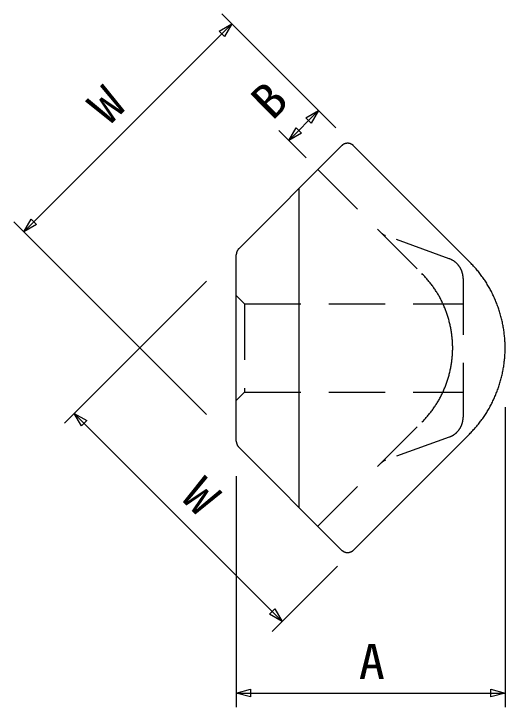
# Model space of a CAD drawing. Units: millimetres on the paper. Extents: x -200 to 200, y -121 to 121.
# Drawn here: x -21.99 to -4.49, y 20.58 to 45.25 of the extents above; entities that cross this region are included whole.
import ezdxf
from ezdxf.enums import TextEntityAlignment as Align

# ---------------------------------------------------------------- set-up
doc = ezdxf.new("R2010")
doc.units = ezdxf.units.MM
doc.linetypes.add('DASHED2', pattern=[3, 2, -1])
doc.layers.add('0-1__0-1_一般', color=7, linetype='Continuous')
doc.styles.add('ＭＳ 明朝', font='')
doc.styles.get('ＭＳ 明朝').set_extended_font_data('MS Mincho')

msp = doc.modelspace()

# ---------------------------------------------------------------- linework, layer by layer
at = {"layer": '0-1__0-1_一般'}
for p, q in [((-10.522, 41.192), (-14.582, 45.252)), ((-14.229, 44.898), (-21.635, 37.492)), ((-12.196, 40.75), (-11.138, 41.808)), ((-11.58, 40.134), (-12.55, 41.103)), ((-13.977, 36.893), (-10.312, 40.558)), ((-9.889, 40.558), (-5.763, 36.432)), ((-11.821, 27.678), (-11.821, 39.05)), ((-15.13, 30.988), (-21.988, 37.846)), ((-14.065, 30.047), (-14.065, 36.681)), ((-17.868, 33.003), (-15.13, 35.741)), ((-17.868, 33.003), (-20.19, 30.681)), ((-4.492, 31.252), (-4.492, 20.579)), ((-19.836, 31.034), (-12.43, 23.628)), ((-9.889, 26.17), (-5.763, 30.296)), ((-13.981, 29.839), (-10.312, 26.17)), ((-14.065, 28.796), (-14.065, 20.579)), ((-10.462, 25.597), (-12.784, 23.275)), ((-14.065, 21.079), (-4.492, 21.079))]:
    msp.add_line(p, q, dxfattribs=at)
at = {"layer": '0-1__0-1_一般', "linetype": 'DASHED2'}
for p, q in [((-11.158, 39.712), (-7.455, 36.009)), ((-6.478, 36.536), (-8.843, 37.397)), ((-5.985, 35.833), (-5.985, 30.895)), ((-14.065, 35.232), (-13.768, 34.935)), ((-13.768, 34.935), (-5.985, 34.935)), ((-13.768, 34.935), (-13.768, 31.793)), ((-14.065, 31.496), (-13.768, 31.793)), ((-13.768, 31.793), (-5.985, 31.793)), ((-11.158, 27.016), (-7.455, 30.719)), ((-6.478, 30.192), (-8.843, 29.332))]:
    msp.add_line(p, q, dxfattribs=at)
at = {"layer": '0-1__0-1_一般'}
for points in [[(-14.229, 44.898), (-14.488, 44.45), (-14.678, 44.639)], [(-11.138, 41.808), (-11.397, 41.359), (-11.587, 41.548)], [(-12.196, 40.75), (-11.937, 41.199), (-11.747, 41.009)], [(-21.635, 37.492), (-21.376, 37.941), (-21.186, 37.752)], [(-19.836, 31.034), (-19.387, 30.775), (-19.577, 30.585)], [(-12.43, 23.628), (-12.879, 23.887), (-12.69, 24.077)], [(-14.065, 21.079), (-13.564, 21.213), (-13.564, 20.945)], [(-4.492, 21.079), (-4.993, 20.945), (-4.993, 21.213)]]:
    msp.add_lwpolyline(points, close=True, dxfattribs=at)
for points in [[(-10.283, 40.584), (-10.285, 40.582), (-10.288, 40.58), (-10.292, 40.577), (-10.294, 40.575), (-10.297, 40.573), (-10.301, 40.569), (-10.303, 40.567), (-10.306, 40.565), (-10.31, 40.561), (-10.312, 40.558)], [(-10.16, 40.64), (-10.163, 40.639), (-10.166, 40.639), (-10.172, 40.637), (-10.175, 40.637), (-10.178, 40.636), (-10.181, 40.635), (-10.184, 40.634), (-10.187, 40.633), (-10.19, 40.633), (-10.192, 40.632), (-10.195, 40.631), (-10.198, 40.63), (-10.206, 40.627), (-10.209, 40.626), (-10.212, 40.625), (-10.215, 40.624), (-10.217, 40.622), (-10.22, 40.621), (-10.223, 40.62), (-10.225, 40.619), (-10.228, 40.618), (-10.231, 40.616), (-10.233, 40.615), (-10.236, 40.614), (-10.239, 40.612), (-10.241, 40.611), (-10.244, 40.61), (-10.246, 40.608), (-10.249, 40.607), (-10.259, 40.601), (-10.261, 40.599), (-10.264, 40.598), (-10.266, 40.596), (-10.269, 40.594), (-10.271, 40.593), (-10.276, 40.589), (-10.278, 40.588), (-10.281, 40.586), (-10.283, 40.584)], [(-10.009, 40.632), (-10.011, 40.633), (-10.014, 40.633), (-10.017, 40.634), (-10.02, 40.635), (-10.023, 40.636), (-10.026, 40.637), (-10.029, 40.637), (-10.032, 40.638), (-10.035, 40.639), (-10.043, 40.641), (-10.046, 40.641), (-10.055, 40.643), (-10.058, 40.643), (-10.061, 40.644), (-10.064, 40.644), (-10.067, 40.644), (-10.07, 40.645), (-10.073, 40.645), (-10.076, 40.645), (-10.081, 40.646), (-10.084, 40.646), (-10.087, 40.646), (-10.09, 40.646), (-10.093, 40.646), (-10.108, 40.646), (-10.111, 40.646), (-10.114, 40.646), (-10.117, 40.646), (-10.119, 40.646), (-10.122, 40.645), (-10.125, 40.645), (-10.134, 40.644), (-10.137, 40.644), (-10.14, 40.644), (-10.143, 40.643), (-10.146, 40.643), (-10.149, 40.642), (-10.155, 40.641), (-10.16, 40.64)], [(-9.889, 40.558), (-9.891, 40.561), (-9.893, 40.563), (-9.898, 40.567), (-9.902, 40.571), (-9.904, 40.573), (-9.906, 40.575), (-9.913, 40.58), (-9.916, 40.582), (-9.918, 40.584), (-9.92, 40.586), (-9.923, 40.588), (-9.925, 40.589), (-9.927, 40.591), (-9.93, 40.593), (-9.932, 40.594), (-9.935, 40.596), (-9.937, 40.598), (-9.942, 40.601), (-9.944, 40.602), (-9.947, 40.604), (-9.95, 40.605), (-9.952, 40.607), (-9.955, 40.608), (-9.96, 40.611), (-9.962, 40.612), (-9.965, 40.614), (-9.97, 40.616), (-9.973, 40.618), (-9.975, 40.619), (-9.978, 40.62), (-9.981, 40.621), (-9.984, 40.622), (-9.986, 40.624), (-9.989, 40.625), (-9.992, 40.626), (-9.995, 40.627), (-10.003, 40.63), (-10.006, 40.631), (-10.009, 40.632)], [(-8.913, 37.467), (-8.912, 37.466), (-8.909, 37.463), (-8.907, 37.461), (-8.906, 37.46), (-8.903, 37.457), (-8.901, 37.455), (-8.898, 37.453), (-8.897, 37.451), (-8.895, 37.45), (-8.894, 37.448), (-8.892, 37.447), (-8.891, 37.446), (-8.889, 37.444), (-8.887, 37.443), (-8.886, 37.442), (-8.884, 37.44), (-8.873, 37.431), (-8.872, 37.43), (-8.87, 37.429), (-8.868, 37.427), (-8.867, 37.426), (-8.865, 37.425), (-8.863, 37.424), (-8.862, 37.422), (-8.86, 37.421), (-8.858, 37.42), (-8.855, 37.418), (-8.853, 37.417), (-8.85, 37.414), (-8.848, 37.413), (-8.847, 37.412), (-8.843, 37.41), (-8.842, 37.408), (-8.838, 37.406), (-8.836, 37.405), (-8.833, 37.403), (-8.831, 37.402), (-8.829, 37.401), (-8.828, 37.4)], [(-8.828, 37.4), (-8.826, 37.399), (-8.824, 37.398), (-8.822, 37.397), (-8.819, 37.395), (-8.817, 37.394), (-8.815, 37.393), (-8.813, 37.392), (-8.808, 37.389), (-8.806, 37.388), (-8.804, 37.387), (-8.803, 37.386), (-8.801, 37.385), (-8.799, 37.384), (-8.797, 37.383), (-8.795, 37.382), (-8.793, 37.381), (-8.792, 37.38), (-8.79, 37.379), (-8.788, 37.379), (-8.786, 37.378), (-8.784, 37.377), (-8.782, 37.376), (-8.78, 37.375), (-8.777, 37.373), (-8.775, 37.373), (-8.765, 37.369), (-8.763, 37.368), (-8.759, 37.366), (-8.757, 37.366), (-8.755, 37.365), (-8.751, 37.363), (-8.75, 37.363)], [(-14.029, 36.824), (-14.03, 36.822), (-14.031, 36.82), (-14.032, 36.819), (-14.033, 36.817), (-14.033, 36.815), (-14.034, 36.814), (-14.035, 36.812), (-14.036, 36.81), (-14.037, 36.809), (-14.037, 36.807), (-14.039, 36.804), (-14.04, 36.802), (-14.041, 36.8), (-14.042, 36.797), (-14.043, 36.795), (-14.043, 36.793), (-14.044, 36.792), (-14.045, 36.79), (-14.045, 36.788), (-14.046, 36.786), (-14.047, 36.785), (-14.047, 36.783), (-14.048, 36.781), (-14.049, 36.779), (-14.049, 36.778), (-14.05, 36.776), (-14.051, 36.772), (-14.052, 36.771), (-14.052, 36.769), (-14.053, 36.767), (-14.053, 36.765), (-14.054, 36.762), (-14.055, 36.76), (-14.056, 36.756), (-14.056, 36.755), (-14.057, 36.753), (-14.057, 36.749), (-14.058, 36.748), (-14.058, 36.746)], [(-13.977, 36.893), (-13.979, 36.892), (-13.98, 36.89), (-13.981, 36.889), (-13.983, 36.888), (-13.984, 36.886), (-13.985, 36.885), (-13.987, 36.884), (-13.988, 36.882), (-13.989, 36.881), (-13.993, 36.877), (-13.994, 36.875), (-13.995, 36.874), (-13.996, 36.872), (-13.999, 36.87), (-14, 36.868), (-14.001, 36.867), (-14.002, 36.865), (-14.003, 36.864), (-14.005, 36.861), (-14.007, 36.859), (-14.009, 36.856), (-14.01, 36.855), (-14.011, 36.853), (-14.012, 36.852), (-14.013, 36.85), (-14.014, 36.849), (-14.015, 36.847), (-14.016, 36.846), (-14.017, 36.844), (-14.018, 36.843), (-14.019, 36.841), (-14.02, 36.84), (-14.021, 36.838), (-14.022, 36.836), (-14.023, 36.835), (-14.024, 36.833), (-14.025, 36.832), (-14.028, 36.825), (-14.029, 36.824)], [(-14.058, 36.746), (-14.059, 36.744), (-14.059, 36.74), (-14.06, 36.739), (-14.06, 36.737), (-14.061, 36.733), (-14.061, 36.731), (-14.061, 36.729), (-14.062, 36.728), (-14.062, 36.726), (-14.062, 36.724), (-14.062, 36.722), (-14.063, 36.72), (-14.063, 36.719), (-14.063, 36.717), (-14.063, 36.713), (-14.064, 36.711), (-14.064, 36.709), (-14.064, 36.707), (-14.064, 36.706), (-14.064, 36.704), (-14.064, 36.702), (-14.065, 36.7), (-14.065, 36.696), (-14.065, 36.695), (-14.065, 36.693), (-14.065, 36.691), (-14.065, 36.689), (-14.065, 36.687), (-14.065, 36.685), (-14.065, 36.681)], [(-6.317, 36.455), (-6.322, 36.459), (-6.328, 36.463), (-6.334, 36.466), (-6.347, 36.474), (-6.353, 36.477), (-6.359, 36.481), (-6.365, 36.484), (-6.371, 36.488), (-6.378, 36.491), (-6.384, 36.495), (-6.391, 36.498), (-6.397, 36.501), (-6.404, 36.504), (-6.41, 36.508), (-6.43, 36.517), (-6.437, 36.519), (-6.443, 36.522), (-6.45, 36.525), (-6.457, 36.528), (-6.464, 36.531), (-6.471, 36.533), (-6.478, 36.536)], [(-6.073, 36.184), (-6.076, 36.19), (-6.08, 36.197), (-6.083, 36.203), (-6.087, 36.209), (-6.091, 36.216), (-6.094, 36.222), (-6.102, 36.234), (-6.106, 36.24), (-6.11, 36.247), (-6.114, 36.253), (-6.123, 36.265), (-6.127, 36.271), (-6.132, 36.277), (-6.14, 36.289), (-6.145, 36.294), (-6.149, 36.3), (-6.159, 36.312), (-6.163, 36.317), (-6.173, 36.328), (-6.177, 36.334), (-6.182, 36.339), (-6.192, 36.349), (-6.197, 36.355), (-6.202, 36.36), (-6.212, 36.37), (-6.217, 36.375), (-6.222, 36.38), (-6.227, 36.385), (-6.233, 36.389), (-6.243, 36.399), (-6.254, 36.408), (-6.26, 36.413), (-6.265, 36.417), (-6.276, 36.426), (-6.282, 36.43), (-6.293, 36.439), (-6.305, 36.447), (-6.311, 36.451), (-6.317, 36.455)], [(-5.671, 36.338), (-5.701, 36.37), (-5.732, 36.401), (-5.763, 36.432)], [(-4.787, 34.94), (-4.803, 34.98), (-4.819, 35.02), (-4.835, 35.059), (-4.852, 35.099), (-4.869, 35.138), (-4.886, 35.177), (-4.904, 35.215), (-4.922, 35.254), (-4.941, 35.292), (-4.96, 35.33), (-4.979, 35.368), (-4.999, 35.405), (-5.019, 35.443), (-5.04, 35.48), (-5.06, 35.517), (-5.082, 35.553), (-5.103, 35.59), (-5.125, 35.626), (-5.147, 35.662), (-5.17, 35.698), (-5.193, 35.734), (-5.216, 35.769), (-5.24, 35.804), (-5.264, 35.839), (-5.289, 35.874), (-5.314, 35.908), (-5.339, 35.943), (-5.365, 35.977), (-5.391, 36.011), (-5.417, 36.045), (-5.444, 36.078), (-5.471, 36.111), (-5.499, 36.144), (-5.526, 36.177), (-5.555, 36.21), (-5.583, 36.242), (-5.612, 36.274), (-5.642, 36.306), (-5.671, 36.338)], [(-5.985, 35.833), (-5.985, 35.84), (-5.986, 35.848), (-5.986, 35.855), (-5.986, 35.862), (-5.986, 35.87), (-5.987, 35.877), (-5.987, 35.884), (-5.988, 35.899), (-5.99, 35.92), (-5.991, 35.928), (-5.992, 35.935), (-5.994, 35.949), (-5.995, 35.956), (-5.996, 35.963), (-5.998, 35.97), (-5.999, 35.977), (-6.002, 35.991), (-6.003, 35.998), (-6.005, 36.005), (-6.008, 36.019), (-6.01, 36.026), (-6.012, 36.032), (-6.014, 36.039), (-6.016, 36.046), (-6.02, 36.06), (-6.022, 36.066), (-6.027, 36.08), (-6.031, 36.093), (-6.034, 36.1), (-6.036, 36.106), (-6.042, 36.12), (-6.045, 36.126), (-6.047, 36.133), (-6.053, 36.146), (-6.056, 36.152), (-6.06, 36.159), (-6.063, 36.165), (-6.069, 36.178), (-6.073, 36.184)], [(-7.377, 35.928), (-7.403, 35.955), (-7.429, 35.982), (-7.455, 36.009)], [(-6.614, 34.723), (-6.628, 34.757), (-6.642, 34.792), (-6.656, 34.826), (-6.67, 34.859), (-6.685, 34.893), (-6.7, 34.927), (-6.715, 34.96), (-6.731, 34.993), (-6.747, 35.026), (-6.763, 35.059), (-6.78, 35.091), (-6.797, 35.124), (-6.814, 35.156), (-6.832, 35.188), (-6.85, 35.22), (-6.868, 35.251), (-6.887, 35.283), (-6.906, 35.314), (-6.925, 35.345), (-6.945, 35.376), (-6.964, 35.407), (-6.985, 35.437), (-7.005, 35.468), (-7.026, 35.498), (-7.047, 35.528), (-7.069, 35.558), (-7.09, 35.587), (-7.112, 35.617), (-7.135, 35.646), (-7.158, 35.675), (-7.181, 35.704), (-7.204, 35.732), (-7.228, 35.761), (-7.252, 35.789), (-7.276, 35.817), (-7.301, 35.845), (-7.326, 35.873), (-7.351, 35.901), (-7.377, 35.928)], [(-4.49, 33.301), (-4.489, 33.343), (-4.489, 33.385), (-4.49, 33.428), (-4.491, 33.47), (-4.492, 33.512), (-4.494, 33.555), (-4.496, 33.597), (-4.498, 33.64), (-4.501, 33.682), (-4.505, 33.724), (-4.509, 33.767), (-4.513, 33.809), (-4.518, 33.851), (-4.523, 33.894), (-4.528, 33.936), (-4.534, 33.979), (-4.541, 34.021), (-4.548, 34.063), (-4.555, 34.106), (-4.563, 34.148), (-4.571, 34.19), (-4.579, 34.233), (-4.588, 34.275), (-4.598, 34.318), (-4.608, 34.36), (-4.618, 34.402), (-4.629, 34.445), (-4.64, 34.487), (-4.651, 34.529), (-4.663, 34.571), (-4.675, 34.613), (-4.688, 34.655), (-4.701, 34.696), (-4.714, 34.738), (-4.728, 34.779), (-4.742, 34.819), (-4.757, 34.86), (-4.772, 34.9), (-4.787, 34.94)], [(-6.358, 33.309), (-6.358, 33.346), (-6.358, 33.382), (-6.358, 33.419), (-6.359, 33.455), (-6.36, 33.492), (-6.361, 33.528), (-6.363, 33.565), (-6.365, 33.602), (-6.368, 33.638), (-6.371, 33.675), (-6.374, 33.711), (-6.378, 33.748), (-6.382, 33.784), (-6.387, 33.821), (-6.391, 33.857), (-6.396, 33.894), (-6.402, 33.93), (-6.408, 33.967), (-6.414, 34.003), (-6.421, 34.04), (-6.428, 34.076), (-6.435, 34.113), (-6.443, 34.15), (-6.451, 34.186), (-6.46, 34.223), (-6.469, 34.259), (-6.478, 34.296), (-6.487, 34.332), (-6.497, 34.369), (-6.508, 34.405), (-6.518, 34.441), (-6.529, 34.477), (-6.54, 34.513), (-6.552, 34.548), (-6.564, 34.583), (-6.576, 34.619), (-6.588, 34.654), (-6.601, 34.688), (-6.614, 34.723)], [(-6.656, 31.903), (-6.642, 31.937), (-6.628, 31.971), (-6.614, 32.005), (-6.601, 32.04), (-6.588, 32.075), (-6.576, 32.11), (-6.564, 32.145), (-6.552, 32.18), (-6.54, 32.216), (-6.529, 32.251), (-6.518, 32.287), (-6.508, 32.323), (-6.497, 32.36), (-6.487, 32.396), (-6.478, 32.432), (-6.469, 32.469), (-6.46, 32.506), (-6.451, 32.542), (-6.443, 32.579), (-6.435, 32.615), (-6.428, 32.652), (-6.421, 32.688), (-6.414, 32.725), (-6.408, 32.761), (-6.402, 32.798), (-6.396, 32.834), (-6.391, 32.871), (-6.387, 32.907), (-6.382, 32.944), (-6.378, 32.98), (-6.374, 33.017), (-6.371, 33.054), (-6.368, 33.09), (-6.365, 33.127), (-6.363, 33.163), (-6.361, 33.2), (-6.36, 33.236), (-6.359, 33.273), (-6.358, 33.309)], [(-4.835, 31.669), (-4.819, 31.708), (-4.803, 31.748), (-4.787, 31.788), (-4.772, 31.828), (-4.757, 31.868), (-4.742, 31.909), (-4.728, 31.95), (-4.714, 31.991), (-4.701, 32.032), (-4.688, 32.073), (-4.675, 32.115), (-4.663, 32.157), (-4.651, 32.199), (-4.64, 32.241), (-4.629, 32.283), (-4.618, 32.326), (-4.608, 32.368), (-4.598, 32.411), (-4.588, 32.453), (-4.579, 32.495), (-4.571, 32.538), (-4.563, 32.58), (-4.555, 32.622), (-4.548, 32.665), (-4.541, 32.707), (-4.534, 32.75), (-4.528, 32.792), (-4.523, 32.834), (-4.518, 32.877), (-4.513, 32.919), (-4.509, 32.961), (-4.505, 33.004), (-4.501, 33.046), (-4.498, 33.089), (-4.496, 33.131), (-4.494, 33.173), (-4.492, 33.216), (-4.491, 33.258), (-4.49, 33.301)], [(-7.455, 30.719), (-7.429, 30.746), (-7.403, 30.773), (-7.377, 30.8), (-7.351, 30.828), (-7.326, 30.855), (-7.301, 30.883), (-7.276, 30.911), (-7.252, 30.939), (-7.228, 30.967), (-7.204, 30.996), (-7.181, 31.024), (-7.158, 31.053), (-7.135, 31.082), (-7.112, 31.112), (-7.09, 31.141), (-7.069, 31.171), (-7.047, 31.2), (-7.026, 31.23), (-7.005, 31.261), (-6.985, 31.291), (-6.964, 31.321), (-6.945, 31.352), (-6.925, 31.383), (-6.906, 31.414), (-6.887, 31.445), (-6.868, 31.477), (-6.85, 31.509), (-6.832, 31.54), (-6.814, 31.572), (-6.797, 31.605), (-6.78, 31.637), (-6.763, 31.669), (-6.747, 31.702), (-6.731, 31.735), (-6.715, 31.768), (-6.7, 31.802), (-6.685, 31.835), (-6.67, 31.869), (-6.656, 31.903)], [(-5.763, 30.296), (-5.732, 30.327), (-5.701, 30.358), (-5.671, 30.39), (-5.642, 30.422), (-5.612, 30.454), (-5.583, 30.486), (-5.555, 30.518), (-5.526, 30.551), (-5.499, 30.584), (-5.471, 30.617), (-5.444, 30.65), (-5.417, 30.684), (-5.391, 30.717), (-5.365, 30.751), (-5.339, 30.785), (-5.314, 30.82), (-5.289, 30.854), (-5.264, 30.889), (-5.24, 30.924), (-5.216, 30.959), (-5.193, 30.995), (-5.17, 31.03), (-5.147, 31.066), (-5.125, 31.102), (-5.103, 31.138), (-5.082, 31.175), (-5.06, 31.212), (-5.04, 31.249), (-5.019, 31.286), (-4.999, 31.323), (-4.979, 31.361), (-4.96, 31.398), (-4.941, 31.436), (-4.922, 31.475), (-4.904, 31.513), (-4.886, 31.552), (-4.869, 31.59), (-4.852, 31.629), (-4.835, 31.669)], [(-6.014, 30.689), (-6.012, 30.696), (-6.01, 30.703), (-6.008, 30.709), (-6.005, 30.723), (-6.003, 30.73), (-6.002, 30.737), (-6, 30.744), (-5.999, 30.751), (-5.998, 30.758), (-5.996, 30.765), (-5.995, 30.772), (-5.994, 30.779), (-5.993, 30.786), (-5.992, 30.794), (-5.991, 30.801), (-5.99, 30.808), (-5.988, 30.829), (-5.988, 30.837), (-5.987, 30.851), (-5.986, 30.859), (-5.986, 30.866), (-5.986, 30.881), (-5.985, 30.888), (-5.985, 30.895)], [(-6.197, 30.374), (-6.187, 30.384), (-6.182, 30.389), (-6.173, 30.4), (-6.163, 30.411), (-6.154, 30.422), (-6.149, 30.428), (-6.14, 30.44), (-6.136, 30.445), (-6.132, 30.451), (-6.127, 30.457), (-6.123, 30.463), (-6.119, 30.469), (-6.114, 30.475), (-6.11, 30.482), (-6.106, 30.488), (-6.102, 30.494), (-6.094, 30.506), (-6.091, 30.513), (-6.083, 30.525), (-6.08, 30.531), (-6.076, 30.538), (-6.073, 30.544), (-6.069, 30.55), (-6.063, 30.563), (-6.06, 30.57), (-6.056, 30.576), (-6.047, 30.596), (-6.045, 30.602), (-6.042, 30.609), (-6.039, 30.615), (-6.036, 30.622), (-6.034, 30.628), (-6.031, 30.635), (-6.029, 30.642), (-6.027, 30.648), (-6.022, 30.662), (-6.018, 30.675), (-6.016, 30.682), (-6.014, 30.689)], [(-6.478, 30.192), (-6.471, 30.195), (-6.464, 30.198), (-6.457, 30.2), (-6.45, 30.203), (-6.437, 30.209), (-6.43, 30.212), (-6.417, 30.218), (-6.41, 30.221), (-6.404, 30.224), (-6.391, 30.23), (-6.384, 30.233), (-6.378, 30.237), (-6.371, 30.24), (-6.365, 30.244), (-6.359, 30.247), (-6.353, 30.251), (-6.334, 30.262), (-6.328, 30.266), (-6.322, 30.27), (-6.311, 30.277), (-6.305, 30.281), (-6.299, 30.285), (-6.293, 30.29), (-6.288, 30.294), (-6.282, 30.298), (-6.271, 30.307), (-6.265, 30.311), (-6.26, 30.316), (-6.254, 30.32), (-6.249, 30.325), (-6.243, 30.329), (-6.238, 30.334), (-6.227, 30.344), (-6.222, 30.348), (-6.217, 30.353), (-6.212, 30.358), (-6.207, 30.363), (-6.202, 30.368), (-6.197, 30.374)], [(-14.065, 30.047), (-14.065, 30.043), (-14.065, 30.041), (-14.065, 30.039), (-14.065, 30.037), (-14.065, 30.035), (-14.065, 30.034), (-14.065, 30.032), (-14.065, 30.03), (-14.065, 30.028), (-14.064, 30.026), (-14.064, 30.024), (-14.064, 30.023), (-14.064, 30.021), (-14.064, 30.019), (-14.064, 30.017), (-14.063, 30.013), (-14.063, 30.011), (-14.063, 30.008), (-14.062, 30.006), (-14.062, 30.004), (-14.062, 30.001), (-14.061, 29.999), (-14.061, 29.997), (-14.061, 29.995), (-14.06, 29.991), (-14.06, 29.99), (-14.059, 29.988), (-14.059, 29.984), (-14.058, 29.982), (-14.058, 29.981), (-14.057, 29.979), (-14.057, 29.975), (-14.056, 29.973), (-14.056, 29.972), (-14.054, 29.965), (-14.053, 29.963), (-14.052, 29.959), (-14.052, 29.958), (-14.051, 29.956)], [(-14.051, 29.956), (-14.05, 29.954), (-14.05, 29.952), (-14.049, 29.95), (-14.049, 29.949), (-14.048, 29.947), (-14.047, 29.945), (-14.047, 29.943), (-14.046, 29.942), (-14.045, 29.94), (-14.045, 29.938), (-14.044, 29.937), (-14.043, 29.935), (-14.043, 29.933), (-14.042, 29.931), (-14.041, 29.93), (-14.041, 29.928), (-14.04, 29.926), (-14.039, 29.924), (-14.037, 29.919), (-14.036, 29.918), (-14.035, 29.916), (-14.034, 29.914), (-14.033, 29.913), (-14.033, 29.911), (-14.032, 29.909), (-14.031, 29.908), (-14.03, 29.906), (-14.029, 29.904), (-14.025, 29.896), (-14.024, 29.895), (-14.023, 29.893), (-14.022, 29.892), (-14.021, 29.89), (-14.02, 29.889), (-14.019, 29.887), (-14.018, 29.885), (-14.017, 29.884), (-14.016, 29.882), (-14.015, 29.881)], [(-14.015, 29.881), (-14.013, 29.878), (-14.012, 29.876), (-14.011, 29.875), (-14.01, 29.873), (-14.009, 29.872), (-14.005, 29.867), (-14.004, 29.866), (-14.003, 29.864), (-14.002, 29.863), (-14.001, 29.861), (-14, 29.86), (-13.999, 29.859), (-13.997, 29.857), (-13.996, 29.856), (-13.995, 29.854), (-13.994, 29.853), (-13.993, 29.851), (-13.989, 29.847), (-13.988, 29.846), (-13.987, 29.845), (-13.984, 29.842), (-13.983, 29.84), (-13.981, 29.839)], [(-8.75, 29.366), (-8.751, 29.365), (-8.753, 29.364), (-8.755, 29.363), (-8.757, 29.363), (-8.759, 29.362), (-8.761, 29.361), (-8.763, 29.36), (-8.765, 29.36), (-8.767, 29.359), (-8.769, 29.358), (-8.771, 29.357), (-8.773, 29.356), (-8.778, 29.354), (-8.78, 29.353), (-8.782, 29.352), (-8.784, 29.351), (-8.786, 29.351), (-8.788, 29.35), (-8.79, 29.349), (-8.792, 29.348), (-8.793, 29.347), (-8.795, 29.346), (-8.797, 29.345), (-8.799, 29.344), (-8.801, 29.343), (-8.804, 29.341), (-8.808, 29.339), (-8.81, 29.339), (-8.822, 29.332), (-8.824, 29.33), (-8.826, 29.329), (-8.828, 29.328), (-8.829, 29.327), (-8.831, 29.326), (-8.833, 29.325), (-8.836, 29.323), (-8.838, 29.322), (-8.84, 29.321), (-8.845, 29.317)], [(-8.845, 29.317), (-8.847, 29.316), (-8.848, 29.315), (-8.85, 29.314), (-8.852, 29.313), (-8.853, 29.312), (-8.855, 29.31), (-8.858, 29.308), (-8.86, 29.307), (-8.862, 29.306), (-8.863, 29.304), (-8.865, 29.303), (-8.867, 29.302), (-8.868, 29.301), (-8.87, 29.299), (-8.872, 29.298), (-8.875, 29.296), (-8.876, 29.294), (-8.881, 29.291), (-8.883, 29.289), (-8.886, 29.287), (-8.887, 29.285), (-8.889, 29.284), (-8.891, 29.282), (-8.892, 29.281), (-8.894, 29.28), (-8.897, 29.277), (-8.898, 29.276), (-8.901, 29.273), (-8.903, 29.271), (-8.904, 29.27), (-8.906, 29.268), (-8.907, 29.267), (-8.909, 29.266), (-8.91, 29.264), (-8.913, 29.261)], [(-10.312, 26.17), (-10.31, 26.168), (-10.306, 26.163), (-10.303, 26.161), (-10.301, 26.159), (-10.297, 26.155), (-10.294, 26.153), (-10.292, 26.151), (-10.29, 26.15), (-10.288, 26.148), (-10.285, 26.146), (-10.283, 26.144), (-10.281, 26.142), (-10.278, 26.14), (-10.269, 26.134), (-10.266, 26.132), (-10.264, 26.13), (-10.261, 26.129), (-10.259, 26.127), (-10.256, 26.126), (-10.254, 26.124), (-10.251, 26.123), (-10.249, 26.121), (-10.246, 26.12), (-10.244, 26.118), (-10.239, 26.116), (-10.233, 26.113), (-10.231, 26.112), (-10.228, 26.11), (-10.225, 26.109), (-10.223, 26.108), (-10.22, 26.107), (-10.217, 26.106), (-10.215, 26.105), (-10.212, 26.103), (-10.209, 26.102), (-10.206, 26.101), (-10.195, 26.097), (-10.192, 26.096), (-10.19, 26.096)], [(-10.046, 26.087), (-10.043, 26.087), (-10.038, 26.089), (-10.035, 26.089), (-10.032, 26.09), (-10.026, 26.091), (-10.017, 26.094), (-10.014, 26.095), (-10.011, 26.096), (-10.009, 26.096), (-10.006, 26.097), (-9.995, 26.101), (-9.992, 26.102), (-9.989, 26.103), (-9.986, 26.105), (-9.984, 26.106), (-9.981, 26.107), (-9.975, 26.109), (-9.973, 26.11), (-9.97, 26.112), (-9.962, 26.116), (-9.955, 26.12), (-9.952, 26.121), (-9.95, 26.123), (-9.947, 26.124), (-9.944, 26.126), (-9.942, 26.127), (-9.937, 26.13), (-9.932, 26.134), (-9.93, 26.135), (-9.927, 26.137), (-9.925, 26.139), (-9.923, 26.14), (-9.92, 26.142), (-9.916, 26.146), (-9.913, 26.148), (-9.911, 26.15), (-9.906, 26.153), (-9.904, 26.155), (-9.902, 26.157)], [(-9.902, 26.157), (-9.895, 26.163), (-9.893, 26.165), (-9.891, 26.168), (-9.889, 26.17)], [(-10.19, 26.096), (-10.187, 26.095), (-10.184, 26.094), (-10.175, 26.091), (-10.172, 26.091), (-10.163, 26.089), (-10.16, 26.088), (-10.157, 26.087), (-10.155, 26.087), (-10.152, 26.086), (-10.149, 26.086), (-10.146, 26.085), (-10.143, 26.085), (-10.137, 26.084), (-10.134, 26.084), (-10.131, 26.083), (-10.128, 26.083), (-10.125, 26.083), (-10.122, 26.083), (-10.119, 26.082), (-10.117, 26.082), (-10.114, 26.082), (-10.111, 26.082), (-10.108, 26.082), (-10.105, 26.082), (-10.096, 26.082), (-10.087, 26.082), (-10.084, 26.082), (-10.081, 26.082), (-10.079, 26.083), (-10.076, 26.083), (-10.073, 26.083), (-10.07, 26.083), (-10.067, 26.084), (-10.064, 26.084), (-10.058, 26.085), (-10.055, 26.085), (-10.052, 26.086), (-10.049, 26.086), (-10.046, 26.087)]]:
    msp.add_lwpolyline(points, dxfattribs=at)

# ---------------------------------------------------------------- texts
at = {"layer": '0-1__0-1_一般', "style": 'ＭＳ 明朝', "width": 1.1}
for s, rotation, p in [('W', 45, (-18.326, 40.991)), ('B', 45, (-12.52, 41.153)), ('W', 315, (-16.338, 27.725))]:
    msp.add_text(s, height=1.241, rotation=rotation, dxfattribs=at).set_placement(p, align=Align.BOTTOM_LEFT)
msp.add_text('A', height=1.241, dxfattribs=at).set_placement((-9.702, 21.213), align=Align.BOTTOM_LEFT)

doc.saveas('drawing.dxf')
